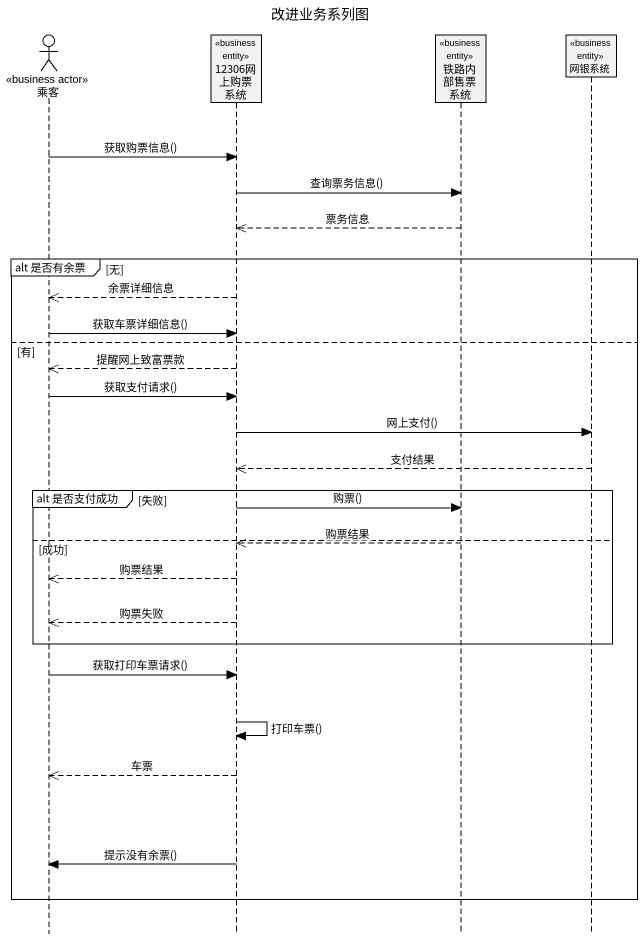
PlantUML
@startuml
title 改进业务系列图
hide footbox
actor 乘客 <<business actor>>
participant "12306网上购票系统" as o12306网上购票系统 <<business entity>>
participant 铁路内部售票系统 <<business entity>>
participant 网银系统 <<business entity>>

乘客 -> o12306网上购票系统 : 获取购票信息()
o12306网上购票系统 -> 铁路内部售票系统 : 查询票务信息()
铁路内部售票系统 -->> o12306网上购票系统 : 票务信息
group alt 是否有余票 [无]
  o12306网上购票系统 -->> 乘客 : 余票详细信息
  乘客 -> o12306网上购票系统 : 获取车票详细信息()
else 有
  o12306网上购票系统 -->> 乘客 : 提醒网上致富票款
  乘客 -> o12306网上购票系统 : 获取支付请求()
  o12306网上购票系统 -> 网银系统 : 网上支付()
  网银系统 -->> o12306网上购票系统 : 支付结果
  group alt 是否支付成功 [失败]
    o12306网上购票系统 -> 铁路内部售票系统 : 购票()
  else 成功
    铁路内部售票系统 -->> o12306网上购票系统 : 购票结果
    o12306网上购票系统 -->> 乘客 : 购票结果
    o12306网上购票系统 -->> 乘客 : 购票失败
  end
  乘客 -> o12306网上购票系统 : 获取打印车票请求()
  o12306网上购票系统 -> o12306网上购票系统 : 打印车票()
  o12306网上购票系统 -->> 乘客 : 车票
  o12306网上购票系统 -> 乘客 : 提示没有余票()
end
@enduml
